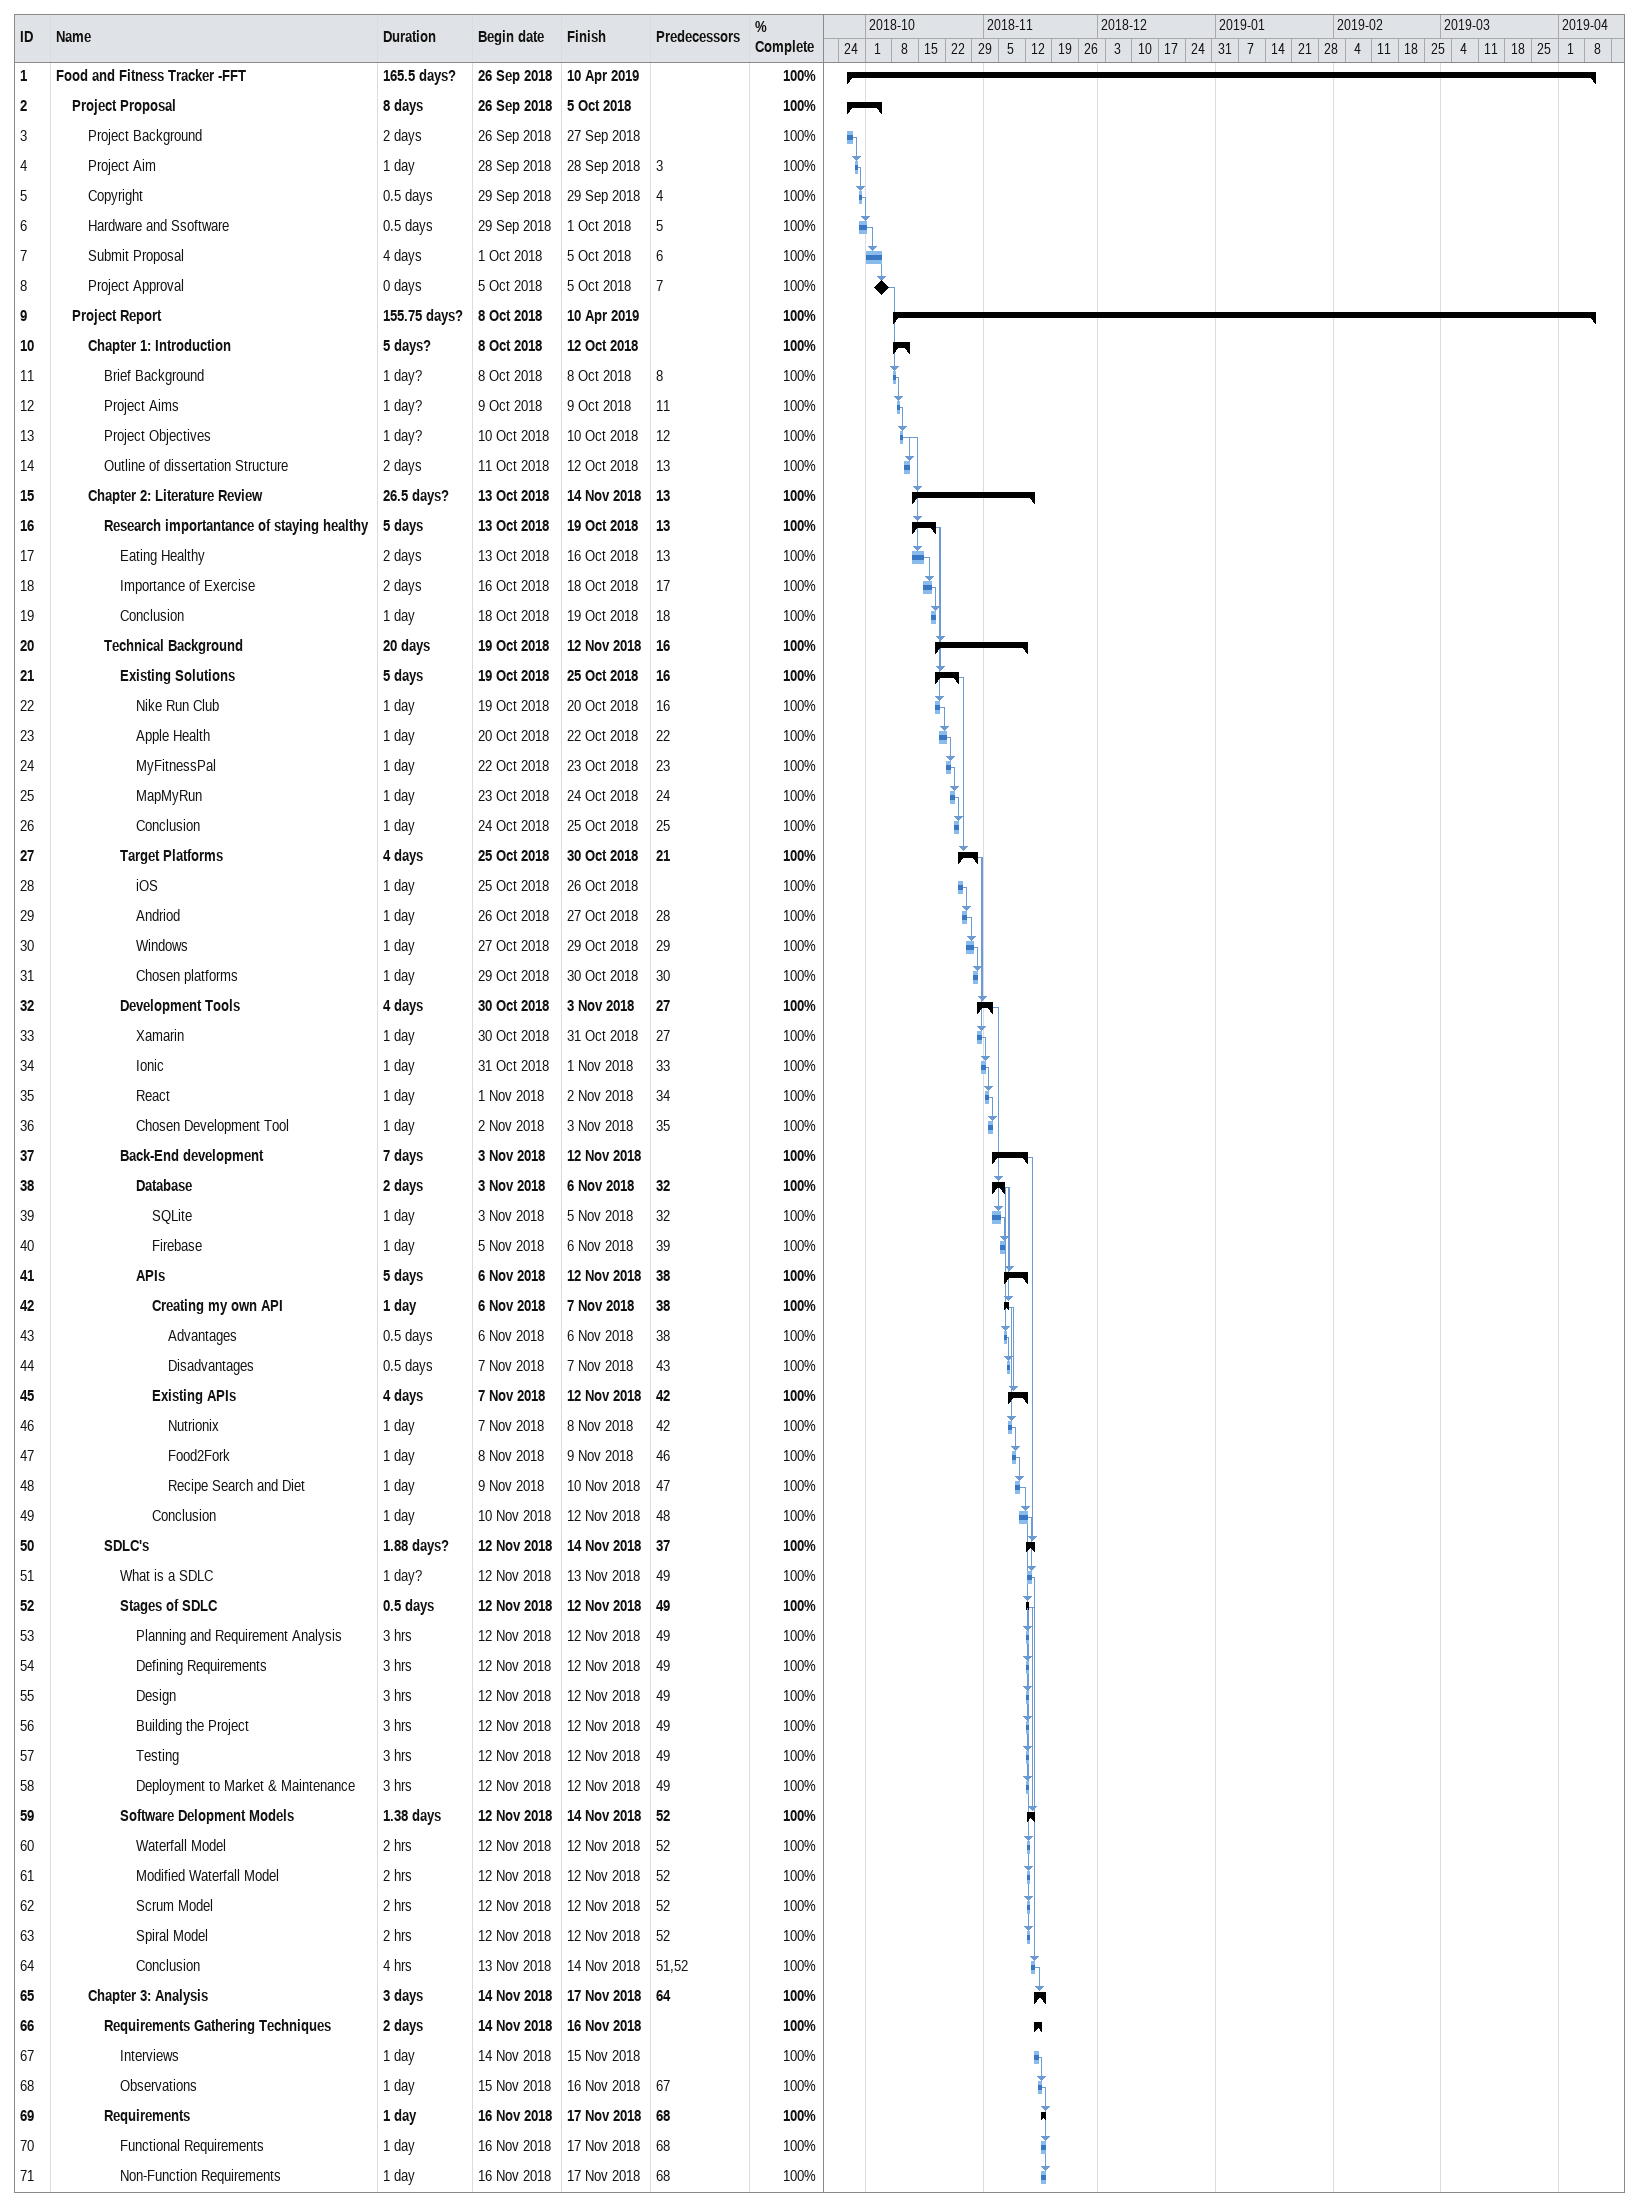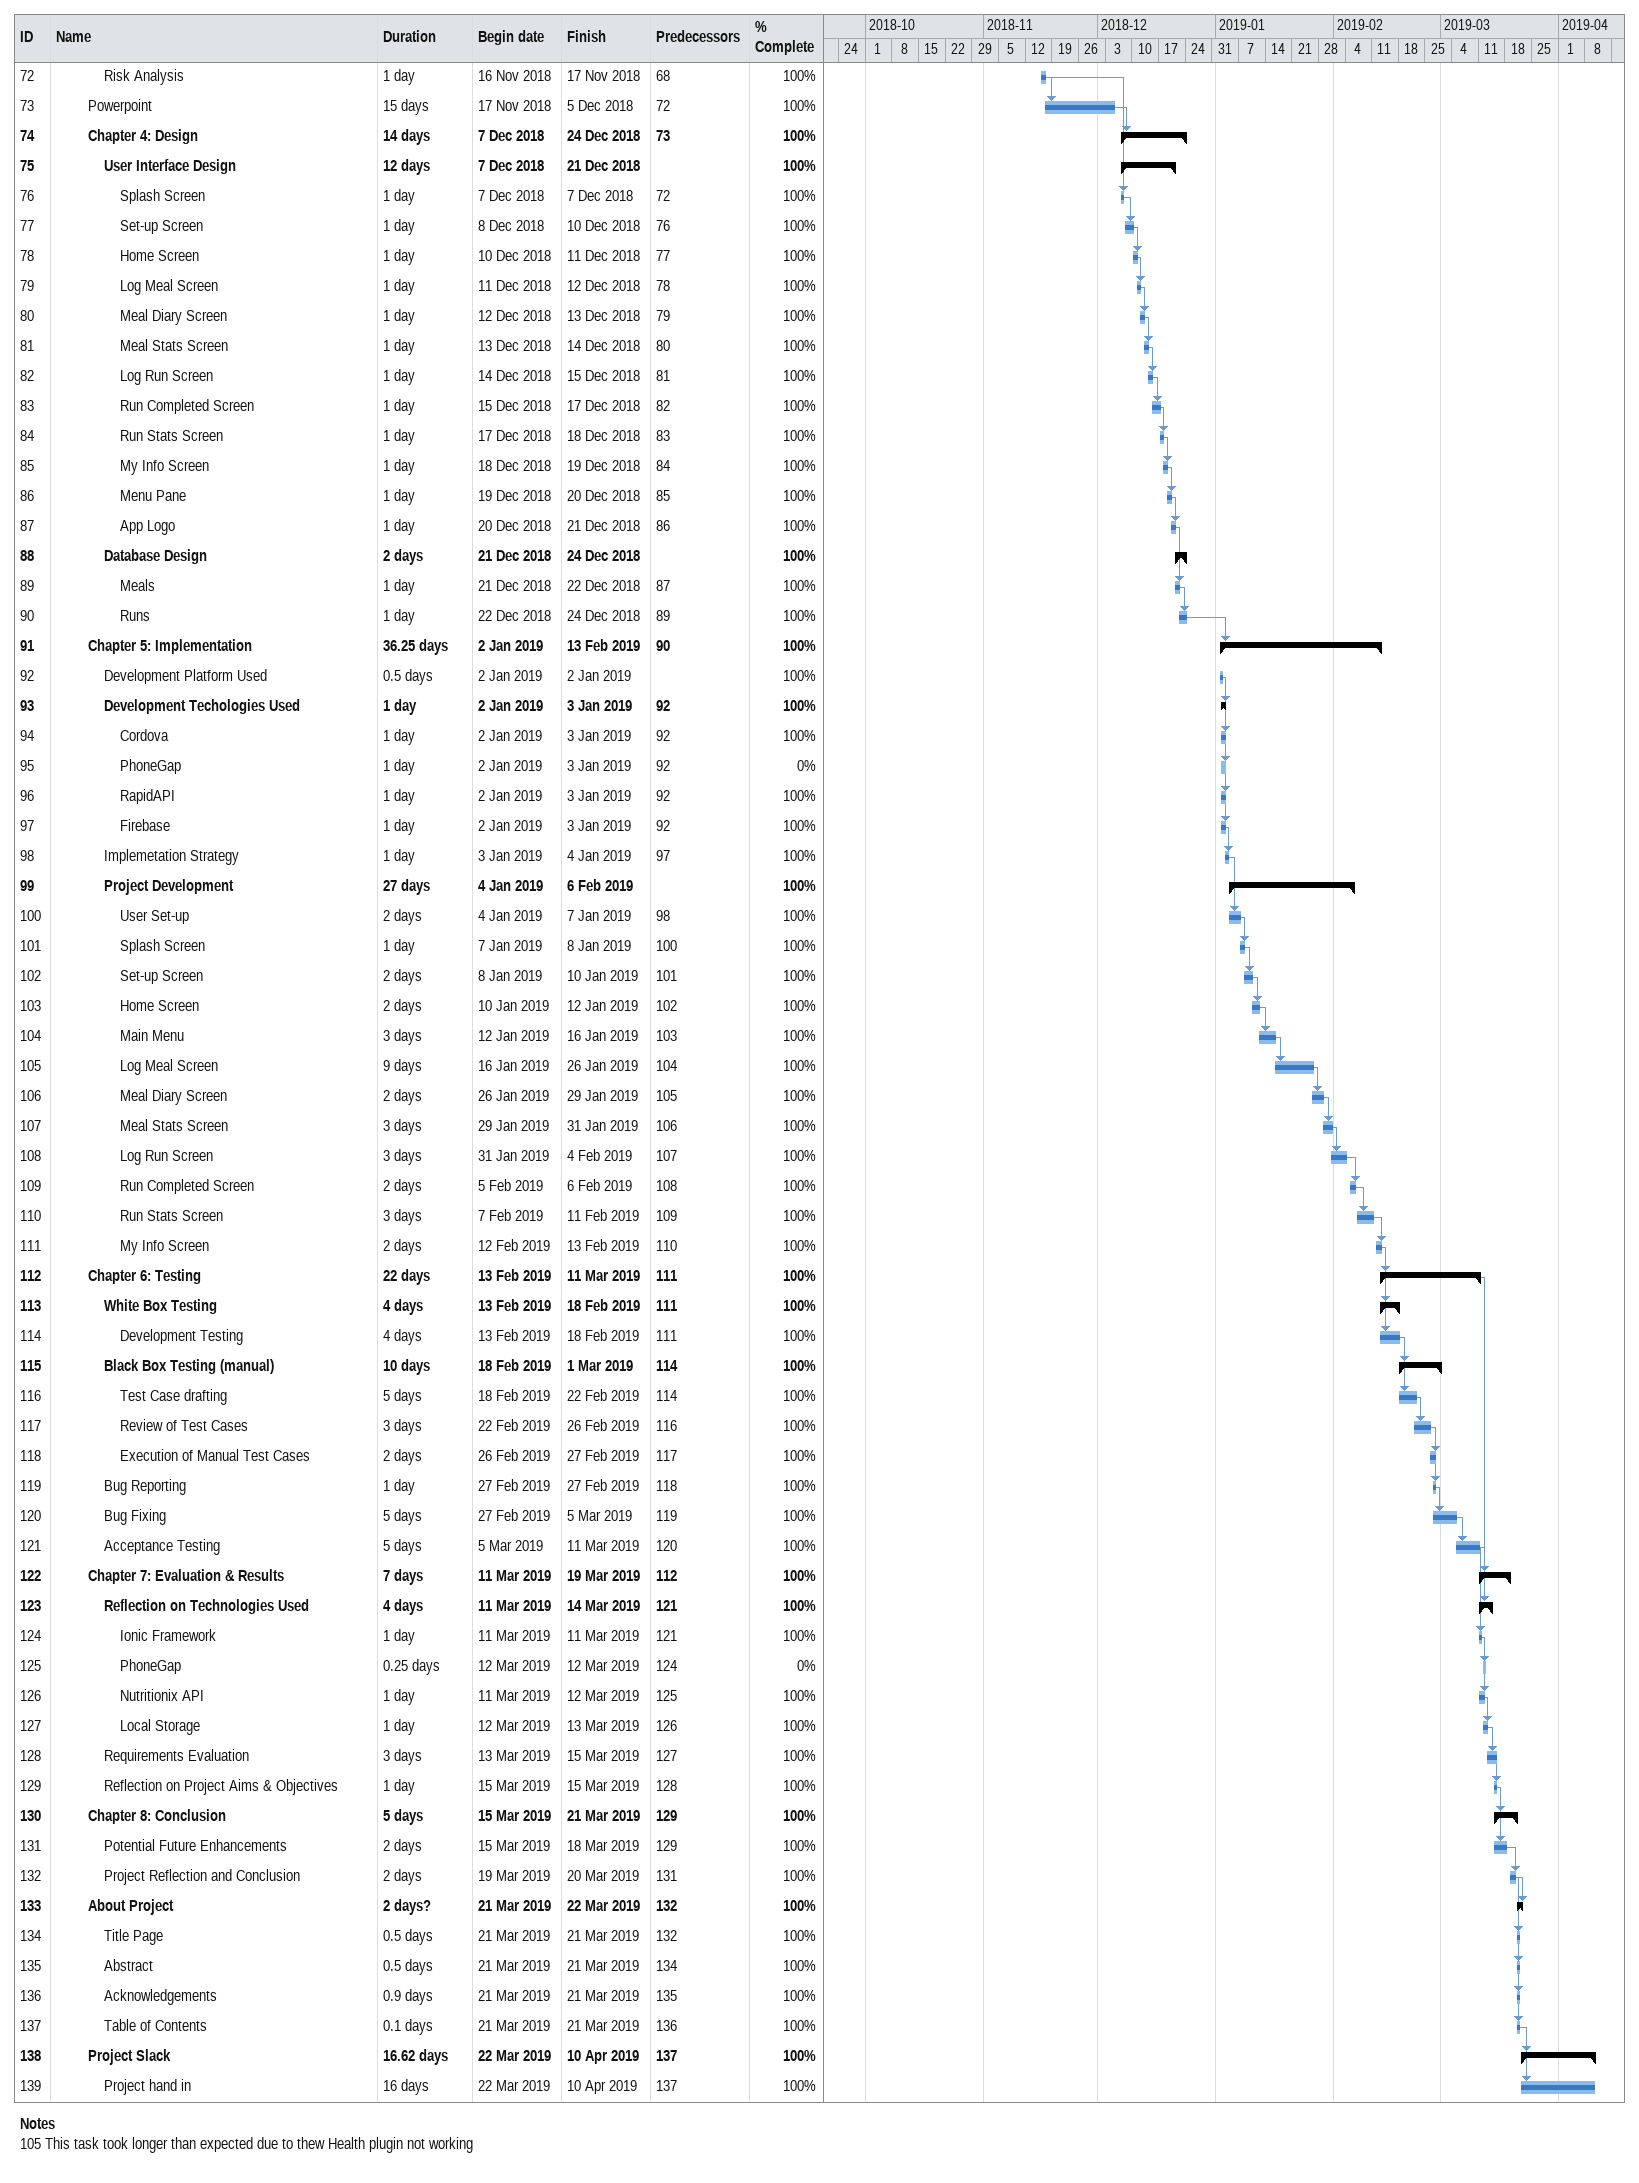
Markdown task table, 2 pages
| ID | Level | Task | Duration | Start | Finish | Predecessors | % complete |
|---|---|---|---|---|---|---|---|
| 1 | 1 | **Food and Fitness Tracker -FFT** | 165.5d? | 2018-09-26 | 2019-04-10 |  | 100 |
| 2 | 2 | **Project Proposal** | 8d | 2018-09-26 | 2018-10-05 |  | 100 |
| 3 | 3 | Project Background | 2d | 2018-09-26 | 2018-09-27 |  | 100 |
| 4 | 3 | Project Aim | 1d | 2018-09-28 | 2018-09-28 | 3 | 100 |
| 5 | 3 | Copyright | 0.5d | 2018-09-29 | 2018-09-29 | 4 | 100 |
| 6 | 3 | Hardware and Ssoftware | 0.5d | 2018-09-29 | 2018-10-01 | 5 | 100 |
| 7 | 3 | Submit Proposal | 4d | 2018-10-01 | 2018-10-05 | 6 | 100 |
| 8 | 3 | Project Approval | 0d | 2018-10-05 | 2018-10-05 | 7 | 100 |
| 9 | 2 | **Project Report** | 155.75d? | 2018-10-08 | 2019-04-10 |  | 100 |
| 10 | 3 | **Chapter 1: Introduction** | 5d? | 2018-10-08 | 2018-10-12 |  | 100 |
| 11 | 4 | Brief Background | 1d? | 2018-10-08 | 2018-10-08 | 8 | 100 |
| 12 | 4 | Project Aims | 1d? | 2018-10-09 | 2018-10-09 | 11 | 100 |
| 13 | 4 | Project Objectives | 1d? | 2018-10-10 | 2018-10-10 | 12 | 100 |
| 14 | 4 | Outline of dissertation Structure | 2d | 2018-10-11 | 2018-10-12 | 13 | 100 |
| 15 | 3 | **Chapter 2: Literature Review** | 26.5d? | 2018-10-13 | 2018-11-14 | 13 | 100 |
| 16 | 4 | **Research importantance of staying healthy** | 5d | 2018-10-13 | 2018-10-19 | 13 | 100 |
| 17 | 5 | Eating Healthy | 2d | 2018-10-13 | 2018-10-16 | 13 | 100 |
| 18 | 5 | Importance of Exercise | 2d | 2018-10-16 | 2018-10-18 | 17 | 100 |
| 19 | 5 | Conclusion | 1d | 2018-10-18 | 2018-10-19 | 18 | 100 |
| 20 | 4 | **Technical Background** | 20d | 2018-10-19 | 2018-11-12 | 16 | 100 |
| 21 | 5 | **Existing Solutions** | 5d | 2018-10-19 | 2018-10-25 | 16 | 100 |
| 22 | 6 | Nike Run Club | 1d | 2018-10-19 | 2018-10-20 | 16 | 100 |
| 23 | 6 | Apple Health | 1d | 2018-10-20 | 2018-10-22 | 22 | 100 |
| 24 | 6 | MyFitnessPal | 1d | 2018-10-22 | 2018-10-23 | 23 | 100 |
| 25 | 6 | MapMyRun | 1d | 2018-10-23 | 2018-10-24 | 24 | 100 |
| 26 | 6 | Conclusion | 1d | 2018-10-24 | 2018-10-25 | 25 | 100 |
| 27 | 5 | **Target Platforms** | 4d | 2018-10-25 | 2018-10-30 | 21 | 100 |
| 28 | 6 | iOS | 1d | 2018-10-25 | 2018-10-26 |  | 100 |
| 29 | 6 | Andriod | 1d | 2018-10-26 | 2018-10-27 | 28 | 100 |
| 30 | 6 | Windows | 1d | 2018-10-27 | 2018-10-29 | 29 | 100 |
| 31 | 6 | Chosen platforms | 1d | 2018-10-29 | 2018-10-30 | 30 | 100 |
| 32 | 5 | **Development Tools** | 4d | 2018-10-30 | 2018-11-03 | 27 | 100 |
| 33 | 6 | Xamarin | 1d | 2018-10-30 | 2018-10-31 | 27 | 100 |
| 34 | 6 | Ionic | 1d | 2018-10-31 | 2018-11-01 | 33 | 100 |
| 35 | 6 | React | 1d | 2018-11-01 | 2018-11-02 | 34 | 100 |
| 36 | 6 | Chosen Development Tool | 1d | 2018-11-02 | 2018-11-03 | 35 | 100 |
| 37 | 5 | **Back-End development** | 7d | 2018-11-03 | 2018-11-12 |  | 100 |
| 38 | 6 | **Database** | 2d | 2018-11-03 | 2018-11-06 | 32 | 100 |
| 39 | 7 | SQLite | 1d | 2018-11-03 | 2018-11-05 | 32 | 100 |
| 40 | 7 | Firebase | 1d | 2018-11-05 | 2018-11-06 | 39 | 100 |
| 41 | 6 | **APIs** | 5d | 2018-11-06 | 2018-11-12 | 38 | 100 |
| 42 | 7 | **Creating my own API** | 1d | 2018-11-06 | 2018-11-07 | 38 | 100 |
| 43 | 8 | Advantages | 0.5d | 2018-11-06 | 2018-11-06 | 38 | 100 |
| 44 | 8 | Disadvantages | 0.5d | 2018-11-07 | 2018-11-07 | 43 | 100 |
| 45 | 7 | **Existing APIs** | 4d | 2018-11-07 | 2018-11-12 | 42 | 100 |
| 46 | 8 | Nutrionix | 1d | 2018-11-07 | 2018-11-08 | 42 | 100 |
| 47 | 8 | Food2Fork | 1d | 2018-11-08 | 2018-11-09 | 46 | 100 |
| 48 | 8 | Recipe Search and Diet | 1d | 2018-11-09 | 2018-11-10 | 47 | 100 |
| 49 | 7 | Conclusion | 1d | 2018-11-10 | 2018-11-12 | 48 | 100 |
| 50 | 4 | **SDLC's** | 1.88d? | 2018-11-12 | 2018-11-14 | 37 | 100 |
| 51 | 5 | What is a SDLC | 1d? | 2018-11-12 | 2018-11-13 | 49 | 100 |
| 52 | 5 | **Stages of SDLC** | 0.5d | 2018-11-12 | 2018-11-12 | 49 | 100 |
| 53 | 6 | Planning and Requirement Analysis | 3h | 2018-11-12 | 2018-11-12 | 49 | 100 |
| 54 | 6 | Defining Requirements | 3h | 2018-11-12 | 2018-11-12 | 49 | 100 |
| 55 | 6 | Design | 3h | 2018-11-12 | 2018-11-12 | 49 | 100 |
| 56 | 6 | Building the Project | 3h | 2018-11-12 | 2018-11-12 | 49 | 100 |
| 57 | 6 | Testing | 3h | 2018-11-12 | 2018-11-12 | 49 | 100 |
| 58 | 6 | Deployment to Market & Maintenance | 3h | 2018-11-12 | 2018-11-12 | 49 | 100 |
| 59 | 5 | **Software Delopment Models** | 1.38d | 2018-11-12 | 2018-11-14 | 52 | 100 |
| 60 | 6 | Waterfall Model | 2h | 2018-11-12 | 2018-11-12 | 52 | 100 |
| 61 | 6 | Modified Waterfall Model | 2h | 2018-11-12 | 2018-11-12 | 52 | 100 |
| 62 | 6 | Scrum Model | 2h | 2018-11-12 | 2018-11-12 | 52 | 100 |
| 63 | 6 | Spiral Model | 2h | 2018-11-12 | 2018-11-12 | 52 | 100 |
| 64 | 6 | Conclusion | 4h | 2018-11-13 | 2018-11-14 | 51, 52 | 100 |
| 65 | 3 | **Chapter 3: Analysis** | 3d | 2018-11-14 | 2018-11-17 | 64 | 100 |
| 66 | 4 | **Requirements Gathering Techniques** | 2d | 2018-11-14 | 2018-11-16 |  | 100 |
| 67 | 5 | Interviews | 1d | 2018-11-14 | 2018-11-15 |  | 100 |
| 68 | 5 | Observations | 1d | 2018-11-15 | 2018-11-16 | 67 | 100 |
| 69 | 4 | **Requirements** | 1d | 2018-11-16 | 2018-11-17 | 68 | 100 |
| 70 | 5 | Functional Requirements | 1d | 2018-11-16 | 2018-11-17 | 68 | 100 |
| 71 | 5 | Non-Function Requirements | 1d | 2018-11-16 | 2018-11-17 | 68 | 100 |
| 72 | 4 | Risk Analysis | 1d | 2018-11-16 | 2018-11-17 | 68 | 100 |
| 73 | 3 | Powerpoint | 15d | 2018-11-17 | 2018-12-05 | 72 | 100 |
| 74 | 3 | **Chapter 4: Design** | 14d | 2018-12-07 | 2018-12-24 | 73 | 100 |
| 75 | 4 | **User Interface Design** | 12d | 2018-12-07 | 2018-12-21 |  | 100 |
| 76 | 5 | Splash Screen | 1d | 2018-12-07 | 2018-12-07 | 72 | 100 |
| 77 | 5 | Set-up Screen | 1d | 2018-12-08 | 2018-12-10 | 76 | 100 |
| 78 | 5 | Home Screen | 1d | 2018-12-10 | 2018-12-11 | 77 | 100 |
| 79 | 5 | Log Meal Screen | 1d | 2018-12-11 | 2018-12-12 | 78 | 100 |
| 80 | 5 | Meal Diary Screen | 1d | 2018-12-12 | 2018-12-13 | 79 | 100 |
| 81 | 5 | Meal Stats Screen | 1d | 2018-12-13 | 2018-12-14 | 80 | 100 |
| 82 | 5 | Log Run Screen | 1d | 2018-12-14 | 2018-12-15 | 81 | 100 |
| 83 | 5 | Run Completed Screen | 1d | 2018-12-15 | 2018-12-17 | 82 | 100 |
| 84 | 5 | Run Stats Screen | 1d | 2018-12-17 | 2018-12-18 | 83 | 100 |
| 85 | 5 | My Info Screen | 1d | 2018-12-18 | 2018-12-19 | 84 | 100 |
| 86 | 5 | Menu Pane | 1d | 2018-12-19 | 2018-12-20 | 85 | 100 |
| 87 | 5 | App Logo | 1d | 2018-12-20 | 2018-12-21 | 86 | 100 |
| 88 | 4 | **Database Design** | 2d | 2018-12-21 | 2018-12-24 |  | 100 |
| 89 | 5 | Meals | 1d | 2018-12-21 | 2018-12-22 | 87 | 100 |
| 90 | 5 | Runs | 1d | 2018-12-22 | 2018-12-24 | 89 | 100 |
| 91 | 3 | **Chapter 5: Implementation** | 36.25d | 2019-01-02 | 2019-02-13 | 90 | 100 |
| 92 | 4 | Development Platform Used | 0.5d | 2019-01-02 | 2019-01-02 |  | 100 |
| 93 | 4 | **Development Techologies Used** | 1d | 2019-01-02 | 2019-01-03 | 92 | 100 |
| 94 | 5 | Cordova | 1d | 2019-01-02 | 2019-01-03 | 92 | 100 |
| 95 | 5 | PhoneGap | 1d | 2019-01-02 | 2019-01-03 | 92 | 0 |
| 96 | 5 | RapidAPI | 1d | 2019-01-02 | 2019-01-03 | 92 | 100 |
| 97 | 5 | Firebase | 1d | 2019-01-02 | 2019-01-03 | 92 | 100 |
| 98 | 4 | Implemetation Strategy | 1d | 2019-01-03 | 2019-01-04 | 97 | 100 |
| 99 | 4 | **Project Development** | 27d | 2019-01-04 | 2019-02-06 |  | 100 |
| 100 | 5 | User Set-up | 2d | 2019-01-04 | 2019-01-07 | 98 | 100 |
| 101 | 5 | Splash Screen | 1d | 2019-01-07 | 2019-01-08 | 100 | 100 |
| 102 | 5 | Set-up Screen | 2d | 2019-01-08 | 2019-01-10 | 101 | 100 |
| 103 | 5 | Home Screen | 2d | 2019-01-10 | 2019-01-12 | 102 | 100 |
| 104 | 5 | Main Menu | 3d | 2019-01-12 | 2019-01-16 | 103 | 100 |
| 105 | 5 | Log Meal Screen | 9d | 2019-01-16 | 2019-01-26 | 104 | 100 |
| 106 | 5 | Meal Diary Screen | 2d | 2019-01-26 | 2019-01-29 | 105 | 100 |
| 107 | 5 | Meal Stats Screen | 3d | 2019-01-29 | 2019-01-31 | 106 | 100 |
| 108 | 5 | Log Run Screen | 3d | 2019-01-31 | 2019-02-04 | 107 | 100 |
| 109 | 5 | Run Completed Screen | 2d | 2019-02-05 | 2019-02-06 | 108 | 100 |
| 110 | 5 | Run Stats Screen | 3d | 2019-02-07 | 2019-02-11 | 109 | 100 |
| 111 | 5 | My Info Screen | 2d | 2019-02-12 | 2019-02-13 | 110 | 100 |
| 112 | 3 | **Chapter 6: Testing** | 22d | 2019-02-13 | 2019-03-11 | 111 | 100 |
| 113 | 4 | **White Box Testing** | 4d | 2019-02-13 | 2019-02-18 | 111 | 100 |
| 114 | 5 | Development Testing | 4d | 2019-02-13 | 2019-02-18 | 111 | 100 |
| 115 | 4 | **Black Box Testing (manual)** | 10d | 2019-02-18 | 2019-03-01 | 114 | 100 |
| 116 | 5 | Test Case drafting | 5d | 2019-02-18 | 2019-02-22 | 114 | 100 |
| 117 | 5 | Review of Test Cases | 3d | 2019-02-22 | 2019-02-26 | 116 | 100 |
| 118 | 5 | Execution of Manual Test Cases | 2d | 2019-02-26 | 2019-02-27 | 117 | 100 |
| 119 | 4 | Bug Reporting | 1d | 2019-02-27 | 2019-02-27 | 118 | 100 |
| 120 | 4 | Bug Fixing | 5d | 2019-02-27 | 2019-03-05 | 119 | 100 |
| 121 | 4 | Acceptance Testing | 5d | 2019-03-05 | 2019-03-11 | 120 | 100 |
| 122 | 3 | **Chapter 7: Evaluation & Results** | 7d | 2019-03-11 | 2019-03-19 | 112 | 100 |
| 123 | 4 | **Reflection on Technologies Used** | 4d | 2019-03-11 | 2019-03-14 | 121 | 100 |
| 124 | 5 | Ionic Framework | 1d | 2019-03-11 | 2019-03-11 | 121 | 100 |
| 125 | 5 | PhoneGap | 0.25d | 2019-03-12 | 2019-03-12 | 124 | 0 |
| 126 | 5 | Nutritionix API | 1d | 2019-03-11 | 2019-03-12 | 125 | 100 |
| 127 | 5 | Local Storage | 1d | 2019-03-12 | 2019-03-13 | 126 | 100 |
| 128 | 4 | Requirements Evaluation | 3d | 2019-03-13 | 2019-03-15 | 127 | 100 |
| 129 | 4 | Reflection on Project Aims & Objectives | 1d | 2019-03-15 | 2019-03-15 | 128 | 100 |
| 130 | 3 | **Chapter 8: Conclusion** | 5d | 2019-03-15 | 2019-03-21 | 129 | 100 |
| 131 | 4 | Potential Future Enhancements | 2d | 2019-03-15 | 2019-03-18 | 129 | 100 |
| 132 | 4 | Project Reflection and Conclusion | 2d | 2019-03-19 | 2019-03-20 | 131 | 100 |
| 133 | 3 | **About Project** | 2d? | 2019-03-21 | 2019-03-22 | 132 | 100 |
| 134 | 4 | Title Page | 0.5d | 2019-03-21 | 2019-03-21 | 132 | 100 |
| 135 | 4 | Abstract | 0.5d | 2019-03-21 | 2019-03-21 | 134 | 100 |
| 136 | 4 | Acknowledgements | 0.9d | 2019-03-21 | 2019-03-21 | 135 | 100 |
| 137 | 4 | Table of Contents | 0.1d | 2019-03-21 | 2019-03-21 | 136 | 100 |
| 138 | 3 | **Project Slack** | 16.62d | 2019-03-22 | 2019-04-10 | 137 | 100 |
| 139 | 4 | Project hand in | 16d | 2019-03-22 | 2019-04-10 | 137 | 100 |

Notes
- 105: This task took longer than expected due to thew Health plugin not working
